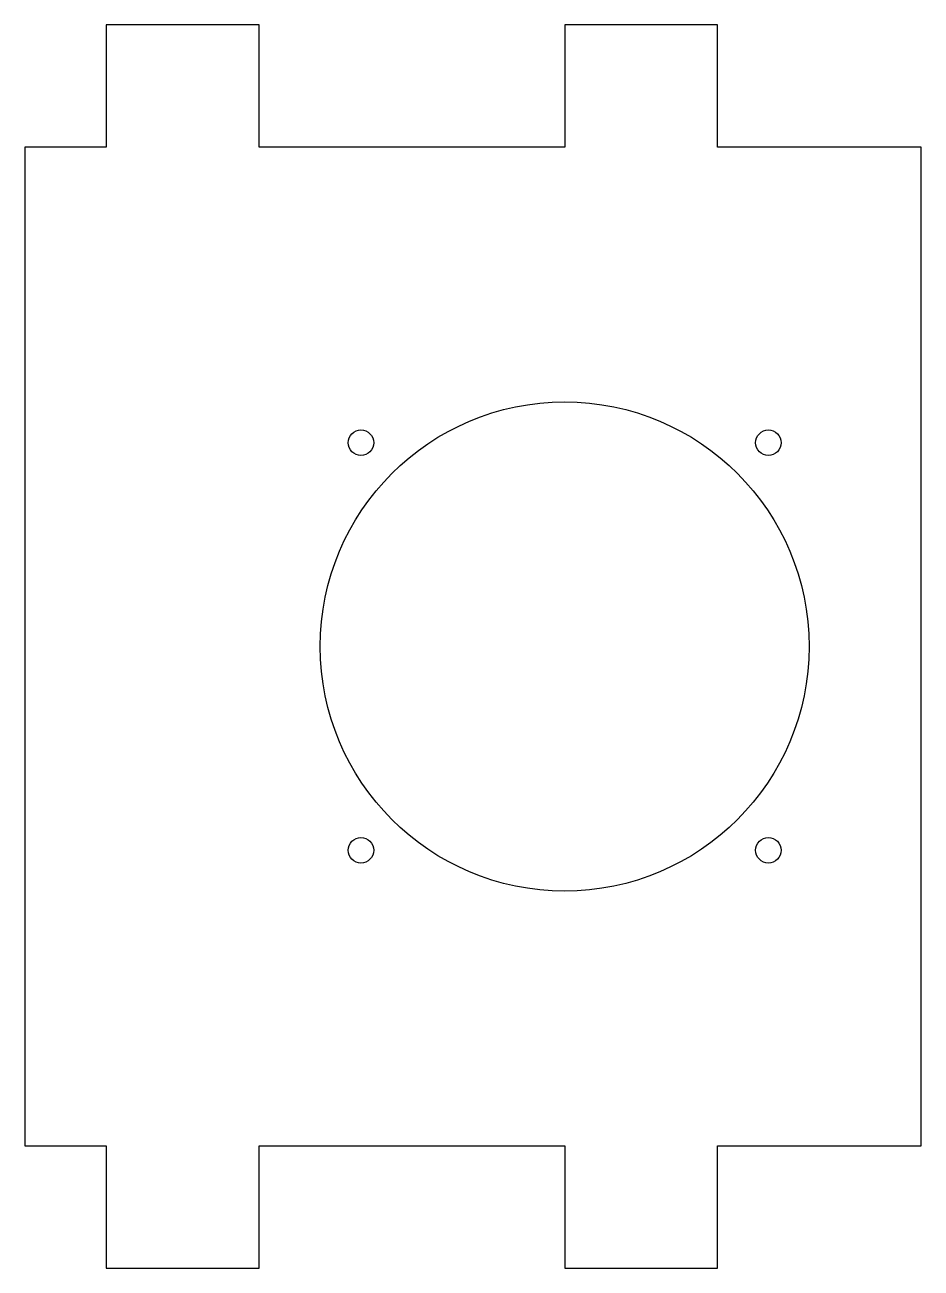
# Model space of a CAD drawing. Header units: millimetres. Extents: x -8 to 80, y 0 to 122.
import ezdxf

# ---------------------------------------------------------------- set-up
doc = ezdxf.new("R2010")
doc.units = ezdxf.units.MM

msp = doc.modelspace()

# ---------------------------------------------------------------- linework, layer by layer
msp.add_lwpolyline([(-8, 110), (-8, 12), (0, 12), (0, 0), (15, 0), (15, 12), (45, 12), (45, 0), (60, 0), (60, 12), (80, 12), (80, 110), (60, 110), (60, 122), (45, 122), (45, 110), (15, 110), (15, 122), (0, 122), (0, 110)], close=True)
for centre, radius in [((45, 61), 24), ((25, 81), 1.25), ((65, 81), 1.25), ((25, 41), 1.25), ((65, 41), 1.25)]:
    msp.add_circle(centre, radius)

doc.saveas('drawing.dxf')
